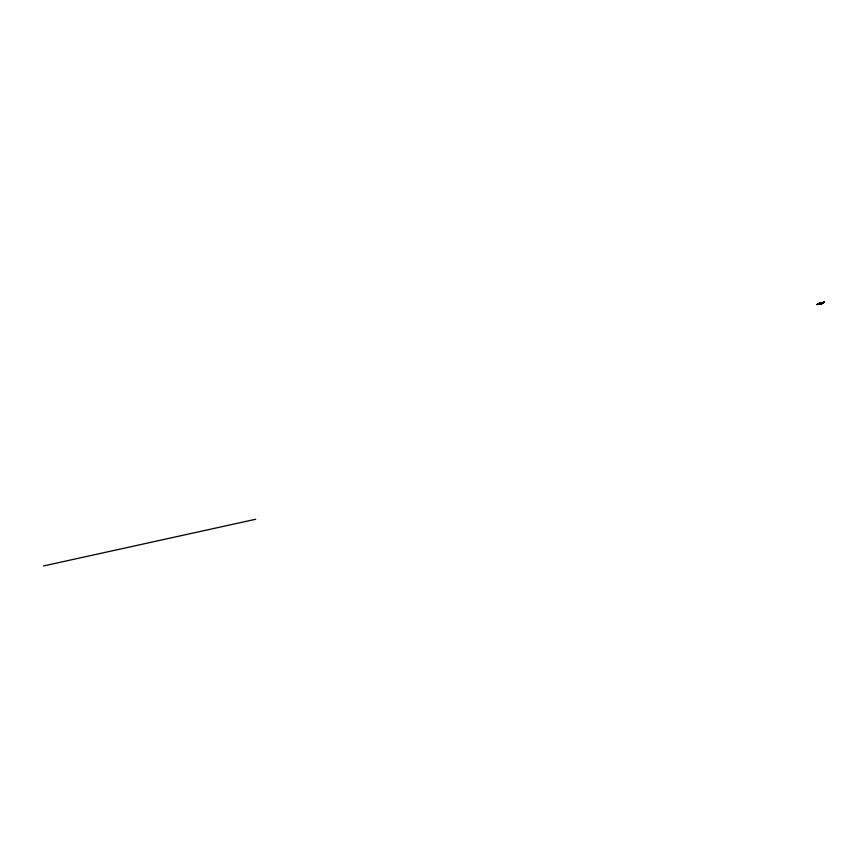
<?xml version="1.0" encoding="UTF-8"?>
<svg xmlns="http://www.w3.org/2000/svg" width="868" height="868" viewBox="0 0 868 868"><rect width="100%" height="100%" fill="white"/><g stroke="black" fill="none" stroke-linecap="round" stroke-linejoin="round"><path stroke-width="1.3" d="M821.312 302.715L824.6 302.021C820.987 305.048 816.81 303.8 823.428 302.824M820.379 303.442L820.054 303.963L822.007 302.531M821.801 302.574L819.284 304.147L822.571 303.464L824.502 302.053L822.289 303.051L823.624 302.238M819.349 303.453L817.613 304.277L820.043 303.29M818.622 304.06L820.238 303.214L818.86 303.876M821.757 303.301L822.593 303.409M819.381 304.115L821.714 303.485L820.64 303.681M819.045 303.42L817.906 304.212M819.783 303.247L818.242 304.342L820.51 303.041M818.513 304.136L818.839 304.212M821.942 302.91L820.824 303.095M820.857 303.42L819.435 304.104L820.455 303.713M821.258 303.702L823.016 302.574M821.605 303.626L822.549 302.997L822.061 303.333M823.103 302.617L823.992 302.107M822.159 303.464L822.788 303.116M821.345 303.388L822.397 302.715L818.014 303.789M817.699 303.995L818.654 303.583M821.443 303.366L823.982 302.422L822.907 302.661M821.551 302.975L822.354 302.715M817.699 304.234L818.567 303.735M821.074 303.561L823.092 303.051L821.985 302.965M819.381 303.843L817.797 304.136M43.4 565.979L255.713 519.259M818.784 303.659L817.179 304.364L822.777 303.268M818.426 303.594L816.712 304.679L820.64 303.051L818.318 303.54"/></g></svg>
